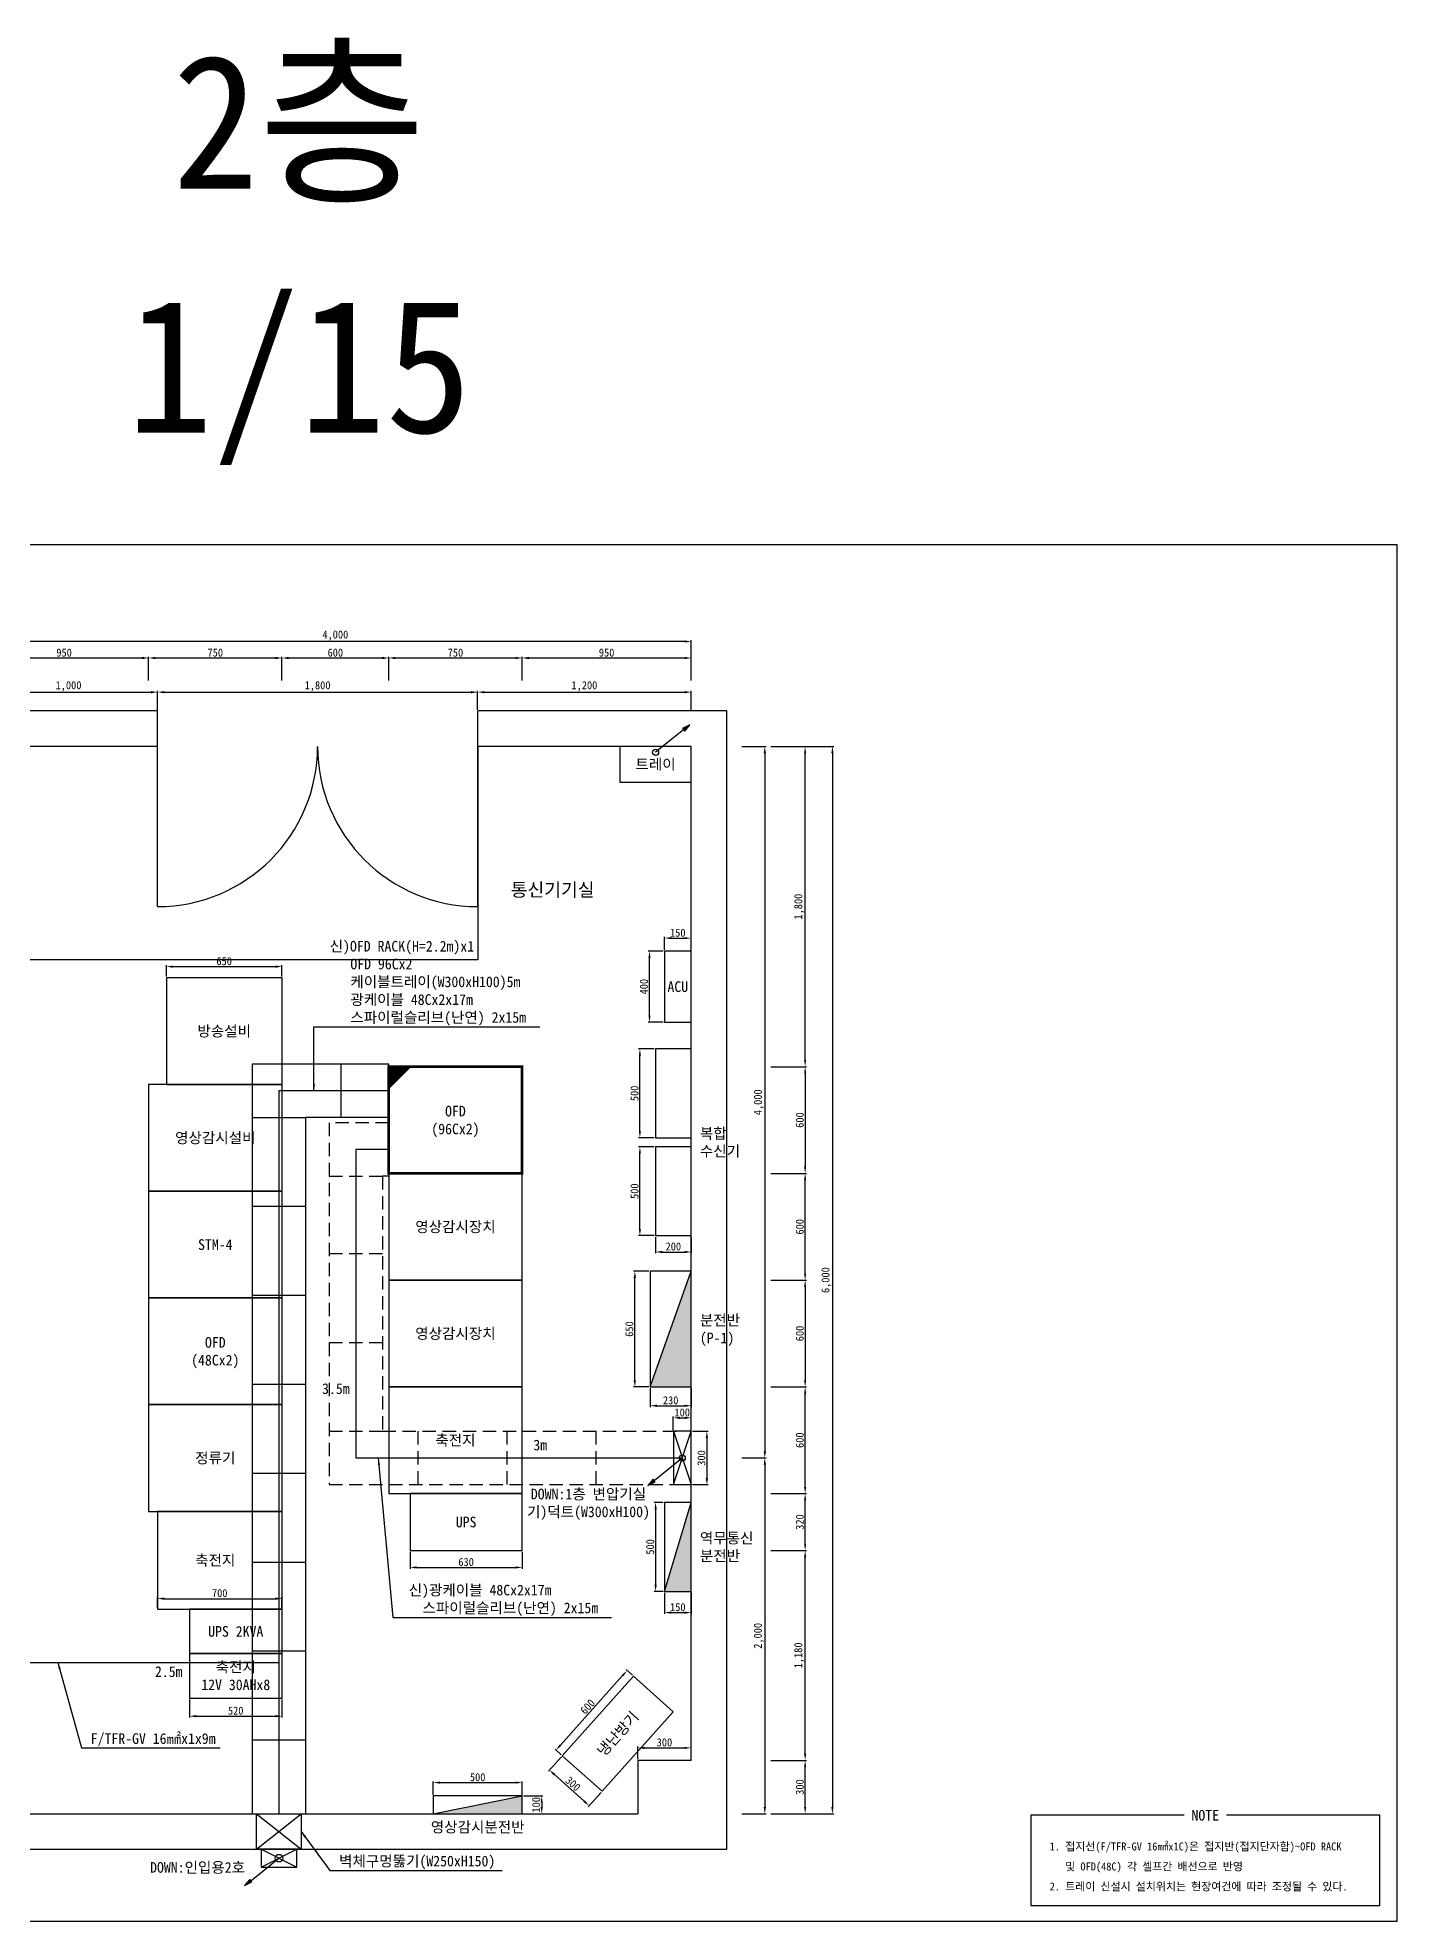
# Model space of a CAD drawing. Header units: millimetres. Extents: x 340165 to 352105, y -160601 to -150010.
# Drawn here: x 344462 to 352105, y -160601 to -150010 of the extents above; entities that cross this region are included whole.
import ezdxf
from ezdxf.enums import TextEntityAlignment as Align

# ---------------------------------------------------------------- set-up
doc = ezdxf.new("R2010")
doc.units = ezdxf.units.MM
doc.linetypes.add('HIDDEN2', pattern=[0.1875, 0.125, -0.0625])
for name, color, linetype in [('TT-BASE', 253, 'Continuous'), ('TT-CABL', 4, 'Continuous'), ('TT-CTRL-JUNT', 4, 'Continuous'), ('TT-TRAY', 4, 'Continuous'), ('TZ-BASE', 253, 'Continuous'), ('TZ-DIMS', 1, 'Continuous'), ('TZ-LEAL', 1, 'Continuous'), ('TZ-LEAT', 3, 'Continuous'), ('TZ-LINE', 4, 'Continuous'), ('TZ-SYMB', 2, 'Continuous'), ('TZ-TEX2', 3, 'Continuous'), ('TZ-TEXT', 3, 'Continuous')]:
    doc.layers.add(name, color=color, linetype=linetype)
doc.layers.add('TX-PAPR', color=2, linetype='Continuous', plot=False)
doc.styles.get("Standard").update_dxf_attribs({"font": 'GulimChe.ttf'})
doc.dimstyles.new('D15', dxfattribs={"dimscale": 15, "dimtxt": 3, "dimasz": 2.5, "dimexe": 0.5, "dimexo": 0.5, "dimgap": 0.5, "dimtad": 1, "dimdec": 0, "dimzin": 1, "dimdsep": 46, "dimlunit": 6, "dimtxsty": 'Standard', "dimcen": 1, "dimclrd": 1, "dimclre": 1, "dimclrt": 3, "dimadec": 0, "dimazin": 0, "dimtfac": 1, "dimtdec": 0, "dimtix": 1, "dimtmove": 2, "dimatfit": 3, "dimfxl": 0, "dimtvp": 2, "dimlwd": -1, "dimlwe": -1, "dimarcsym": 0})

# ---------------------------------------------------------------- blocks, each defined once
blk = doc.blocks.new('*D3')
at = {"layer": 'DEFPOINTS', "color": 0}
for p in [(345085, -153498), (344135, -153631), (345085, -153631)]:
    blk.add_point(p, dxfattribs=at)
at = {"layer": 'TZ-DIMS', "color": 1}
for p, q in [((344135, -153624), (344135, -153491)), ((344173, -153498), (345048, -153498)), ((345085, -153624), (345085, -153491))]:
    blk.add_line(p, q, dxfattribs=at)
for points in [[(344173, -153492), (344173, -153505), (344135, -153498)], [(345048, -153492), (345048, -153505), (345085, -153498)]]:
    blk.add_solid(points, dxfattribs=at)
at = {"layer": 'TZ-DIMS', "color": 3, "insert": (344610, -153468), "char_height": 45, "attachment_point": 5}
blk.add_mtext('950', dxfattribs=at)
blk = doc.blocks.new('*D4')
at = {"layer": 'DEFPOINTS', "color": 0}
for p in [(345835, -153498), (345085, -153631), (345835, -153631)]:
    blk.add_point(p, dxfattribs=at)
at = {"layer": 'TZ-DIMS', "color": 1}
for p, q in [((345085, -153624), (345085, -153491)), ((345123, -153498), (345798, -153498)), ((345835, -153624), (345835, -153491))]:
    blk.add_line(p, q, dxfattribs=at)
for points in [[(345123, -153492), (345123, -153505), (345085, -153498)], [(345798, -153492), (345798, -153505), (345835, -153498)]]:
    blk.add_solid(points, dxfattribs=at)
at = {"layer": 'TZ-DIMS', "color": 3, "insert": (345460, -153468), "char_height": 45, "attachment_point": 5}
blk.add_mtext('750', dxfattribs=at)
blk = doc.blocks.new('*D5')
at = {"layer": 'DEFPOINTS', "color": 0}
for p in [(346435, -153498), (345835, -153631), (346435, -153631)]:
    blk.add_point(p, dxfattribs=at)
at = {"layer": 'TZ-DIMS', "color": 1}
for p, q in [((345835, -153624), (345835, -153491)), ((345873, -153498), (346398, -153498)), ((346435, -153624), (346435, -153491))]:
    blk.add_line(p, q, dxfattribs=at)
for points in [[(345873, -153492), (345873, -153505), (345835, -153498)], [(346398, -153492), (346398, -153505), (346435, -153498)]]:
    blk.add_solid(points, dxfattribs=at)
at = {"layer": 'TZ-DIMS', "color": 3, "insert": (346135, -153468), "char_height": 45, "attachment_point": 5}
blk.add_mtext('600', dxfattribs=at)
blk = doc.blocks.new('*D6')
at = {"layer": 'DEFPOINTS', "color": 0}
for p in [(347185, -153498), (346435, -153631), (347185, -153631)]:
    blk.add_point(p, dxfattribs=at)
at = {"layer": 'TZ-DIMS', "color": 1}
for p, q in [((346435, -153624), (346435, -153491)), ((346473, -153498), (347148, -153498)), ((347185, -153624), (347185, -153491))]:
    blk.add_line(p, q, dxfattribs=at)
for points in [[(346473, -153492), (346473, -153505), (346435, -153498)], [(347148, -153492), (347148, -153505), (347185, -153498)]]:
    blk.add_solid(points, dxfattribs=at)
at = {"layer": 'TZ-DIMS', "color": 3, "insert": (346810, -153468), "char_height": 45, "attachment_point": 5}
blk.add_mtext('750', dxfattribs=at)
blk = doc.blocks.new('*D7')
at = {"layer": 'DEFPOINTS', "color": 0}
for p in [(348135, -153498), (347185, -153631), (348135, -153631)]:
    blk.add_point(p, dxfattribs=at)
at = {"layer": 'TZ-DIMS', "color": 1}
for p, q in [((347185, -153624), (347185, -153491)), ((347223, -153498), (348098, -153498)), ((348135, -153624), (348135, -153491))]:
    blk.add_line(p, q, dxfattribs=at)
for points in [[(347223, -153492), (347223, -153505), (347185, -153498)], [(348098, -153492), (348098, -153505), (348135, -153498)]]:
    blk.add_solid(points, dxfattribs=at)
at = {"layer": 'TZ-DIMS', "color": 3, "insert": (347660, -153468), "char_height": 45, "attachment_point": 5}
blk.add_mtext('950', dxfattribs=at)
blk = doc.blocks.new('*D8')
at = {"layer": 'DEFPOINTS', "color": 0}
for p in [(344135, -153405), (344135, -153631), (348135, -153631)]:
    blk.add_point(p, dxfattribs=at)
at = {"layer": 'TZ-DIMS', "color": 1}
for p, q in [((344135, -153624), (344135, -153398)), ((348098, -153405), (344173, -153405)), ((348135, -153624), (348135, -153398))]:
    blk.add_line(p, q, dxfattribs=at)
for points in [[(344173, -153399), (344173, -153412), (344135, -153405)], [(348098, -153399), (348098, -153412), (348135, -153405)]]:
    blk.add_solid(points, dxfattribs=at)
at = {"layer": 'TZ-DIMS', "color": 3, "insert": (346135, -153372), "char_height": 45, "attachment_point": 5}
blk.add_mtext('4,000', dxfattribs=at)
blk = doc.blocks.new('*D9')
at = {"layer": 'DEFPOINTS', "color": 0}
for p in [(345135, -153690), (344135, -153796), (345135, -153796)]:
    blk.add_point(p, dxfattribs=at)
at = {"layer": 'TZ-DIMS', "color": 1}
for p, q in [((344135, -153789), (344135, -153683)), ((344173, -153690), (345098, -153690)), ((345135, -153789), (345135, -153683))]:
    blk.add_line(p, q, dxfattribs=at)
for points in [[(344173, -153684), (344173, -153697), (344135, -153690)], [(345098, -153684), (345098, -153697), (345135, -153690)]]:
    blk.add_solid(points, dxfattribs=at)
at = {"layer": 'TZ-DIMS', "color": 3, "insert": (344635, -153657), "char_height": 45, "attachment_point": 5}
blk.add_mtext('1,000', dxfattribs=at)
blk = doc.blocks.new('*D10')
at = {"layer": 'DEFPOINTS', "color": 0}
for p in [(346935, -153690), (345135, -153796), (346935, -153796)]:
    blk.add_point(p, dxfattribs=at)
at = {"layer": 'TZ-DIMS', "color": 1}
for p, q in [((345135, -153789), (345135, -153683)), ((345173, -153690), (346898, -153690)), ((346935, -153789), (346935, -153683))]:
    blk.add_line(p, q, dxfattribs=at)
for points in [[(345173, -153684), (345173, -153697), (345135, -153690)], [(346898, -153684), (346898, -153697), (346935, -153690)]]:
    blk.add_solid(points, dxfattribs=at)
at = {"layer": 'TZ-DIMS', "color": 3, "insert": (346035, -153657), "char_height": 45, "attachment_point": 5}
blk.add_mtext('1,800', dxfattribs=at)
blk = doc.blocks.new('*D11')
at = {"layer": 'DEFPOINTS', "color": 0}
for p in [(348135, -153690), (346935, -153796), (348135, -153796)]:
    blk.add_point(p, dxfattribs=at)
at = {"layer": 'TZ-DIMS', "color": 1}
for p, q in [((346935, -153789), (346935, -153683)), ((346973, -153690), (348098, -153690)), ((348135, -153789), (348135, -153683))]:
    blk.add_line(p, q, dxfattribs=at)
for points in [[(346973, -153684), (346973, -153697), (346935, -153690)], [(348098, -153684), (348098, -153697), (348135, -153690)]]:
    blk.add_solid(points, dxfattribs=at)
at = {"layer": 'TZ-DIMS', "color": 3, "insert": (347535, -153657), "char_height": 45, "attachment_point": 5}
blk.add_mtext('1,200', dxfattribs=at)
blk = doc.blocks.new('*D25')
at = {"layer": 'DEFPOINTS', "color": 0}
for p in [(348576, -159696), (348776, -159696), (348576, -159996)]:
    blk.add_point(p, dxfattribs=at)
at = {"layer": 'TZ-DIMS', "color": 1}
for p, q in [((348584, -159696), (348784, -159696)), ((348776, -159959), (348776, -159734)), ((348584, -159996), (348784, -159996))]:
    blk.add_line(p, q, dxfattribs=at)
for points in [[(348770, -159734), (348782, -159734), (348776, -159696)], [(348770, -159959), (348782, -159959), (348776, -159996)]]:
    blk.add_solid(points, dxfattribs=at)
at = {"layer": 'TZ-DIMS', "color": 3, "insert": (348746, -159846), "char_height": 45, "attachment_point": 5, "rotation": 90}
blk.add_mtext('300', dxfattribs=at)
blk = doc.blocks.new('*D26')
at = {"layer": 'DEFPOINTS', "color": 0}
for p in [(348576, -158516), (348776, -158516), (348576, -159696)]:
    blk.add_point(p, dxfattribs=at)
at = {"layer": 'TZ-DIMS', "color": 1}
for p, q in [((348584, -158516), (348784, -158516)), ((348776, -159659), (348776, -158554)), ((348584, -159696), (348784, -159696))]:
    blk.add_line(p, q, dxfattribs=at)
for points in [[(348770, -158554), (348782, -158554), (348776, -158516)], [(348770, -159659), (348782, -159659), (348776, -159696)]]:
    blk.add_solid(points, dxfattribs=at)
at = {"layer": 'TZ-DIMS', "color": 3, "insert": (348743, -159106), "char_height": 45, "attachment_point": 5, "rotation": 90}
blk.add_mtext('1,180', dxfattribs=at)
blk = doc.blocks.new('*D27')
at = {"layer": 'DEFPOINTS', "color": 0}
for p in [(348576, -158196), (348776, -158196), (348576, -158516)]:
    blk.add_point(p, dxfattribs=at)
at = {"layer": 'TZ-DIMS', "color": 1}
for p, q in [((348584, -158196), (348784, -158196)), ((348776, -158479), (348776, -158234)), ((348584, -158516), (348784, -158516))]:
    blk.add_line(p, q, dxfattribs=at)
for points in [[(348770, -158234), (348782, -158234), (348776, -158196)], [(348770, -158479), (348782, -158479), (348776, -158516)]]:
    blk.add_solid(points, dxfattribs=at)
at = {"layer": 'TZ-DIMS', "color": 3, "insert": (348746, -158356), "char_height": 45, "attachment_point": 5, "rotation": 90}
blk.add_mtext('320', dxfattribs=at)
blk = doc.blocks.new('*D28')
at = {"layer": 'DEFPOINTS', "color": 0}
for p in [(348576, -157596), (348776, -157596), (348576, -158196)]:
    blk.add_point(p, dxfattribs=at)
at = {"layer": 'TZ-DIMS', "color": 1}
for p, q in [((348584, -157596), (348784, -157596)), ((348776, -158159), (348776, -157634)), ((348584, -158196), (348784, -158196))]:
    blk.add_line(p, q, dxfattribs=at)
for points in [[(348770, -157634), (348782, -157634), (348776, -157596)], [(348770, -158159), (348782, -158159), (348776, -158196)]]:
    blk.add_solid(points, dxfattribs=at)
at = {"layer": 'TZ-DIMS', "color": 3, "insert": (348746, -157896), "char_height": 45, "attachment_point": 5, "rotation": 90}
blk.add_mtext('600', dxfattribs=at)
blk = doc.blocks.new('*D29')
at = {"layer": 'DEFPOINTS', "color": 0}
for p in [(348576, -156996), (348576, -157596), (348776, -157596)]:
    blk.add_point(p, dxfattribs=at)
at = {"layer": 'TZ-DIMS', "color": 1}
for p, q in [((348584, -156996), (348784, -156996)), ((348776, -157034), (348776, -157559)), ((348584, -157596), (348784, -157596))]:
    blk.add_line(p, q, dxfattribs=at)
for points in [[(348770, -157034), (348782, -157034), (348776, -156996)], [(348770, -157559), (348782, -157559), (348776, -157596)]]:
    blk.add_solid(points, dxfattribs=at)
at = {"layer": 'TZ-DIMS', "color": 3, "insert": (348746, -157296), "char_height": 45, "attachment_point": 5, "rotation": 90}
blk.add_mtext('600', dxfattribs=at)
blk = doc.blocks.new('*D30')
at = {"layer": 'DEFPOINTS', "color": 0}
for p in [(348576, -155796), (348576, -156396), (348776, -156396)]:
    blk.add_point(p, dxfattribs=at)
at = {"layer": 'TZ-DIMS', "color": 1}
for p, q in [((348584, -155796), (348784, -155796)), ((348776, -155834), (348776, -156359)), ((348584, -156396), (348784, -156396))]:
    blk.add_line(p, q, dxfattribs=at)
for points in [[(348770, -155834), (348782, -155834), (348776, -155796)], [(348770, -156359), (348782, -156359), (348776, -156396)]]:
    blk.add_solid(points, dxfattribs=at)
at = {"layer": 'TZ-DIMS', "color": 3, "insert": (348746, -156096), "char_height": 45, "attachment_point": 5, "rotation": 90}
blk.add_mtext('600', dxfattribs=at)
blk = doc.blocks.new('*D31')
at = {"layer": 'DEFPOINTS', "color": 0}
for p in [(348576, -156396), (348776, -156396), (348576, -156996)]:
    blk.add_point(p, dxfattribs=at)
at = {"layer": 'TZ-DIMS', "color": 1}
for p, q in [((348584, -156396), (348784, -156396)), ((348776, -156959), (348776, -156434)), ((348584, -156996), (348784, -156996))]:
    blk.add_line(p, q, dxfattribs=at)
for points in [[(348770, -156434), (348782, -156434), (348776, -156396)], [(348770, -156959), (348782, -156959), (348776, -156996)]]:
    blk.add_solid(points, dxfattribs=at)
at = {"layer": 'TZ-DIMS', "color": 3, "insert": (348746, -156696), "char_height": 45, "attachment_point": 5, "rotation": 90}
blk.add_mtext('600', dxfattribs=at)
blk = doc.blocks.new('*D32')
at = {"layer": 'DEFPOINTS', "color": 0}
for p in [(348576, -153996), (348776, -153996), (348576, -155796)]:
    blk.add_point(p, dxfattribs=at)
at = {"layer": 'TZ-DIMS', "color": 1}
for p, q in [((348584, -153996), (348784, -153996)), ((348776, -155759), (348776, -154034)), ((348584, -155796), (348784, -155796))]:
    blk.add_line(p, q, dxfattribs=at)
for points in [[(348770, -154034), (348782, -154034), (348776, -153996)], [(348770, -155759), (348782, -155759), (348776, -155796)]]:
    blk.add_solid(points, dxfattribs=at)
at = {"layer": 'TZ-DIMS', "color": 3, "insert": (348743, -154896), "char_height": 45, "attachment_point": 5, "rotation": 90}
blk.add_mtext('1,800', dxfattribs=at)
blk = doc.blocks.new('*D33')
at = {"layer": 'DEFPOINTS', "color": 0}
for p in [(348576, -153996), (348576, -159996), (348929, -159996)]:
    blk.add_point(p, dxfattribs=at)
at = {"layer": 'TZ-DIMS', "color": 1}
for p, q in [((348584, -153996), (348937, -153996)), ((348929, -154034), (348929, -159959)), ((348584, -159996), (348937, -159996))]:
    blk.add_line(p, q, dxfattribs=at)
for points in [[(348923, -154034), (348936, -154034), (348929, -153996)], [(348923, -159959), (348936, -159959), (348929, -159996)]]:
    blk.add_solid(points, dxfattribs=at)
at = {"layer": 'TZ-DIMS', "color": 3, "insert": (348896, -156996), "char_height": 45, "attachment_point": 5, "rotation": 90}
blk.add_mtext('6,000', dxfattribs=at)
blk = doc.blocks.new('*D35')
at = {"layer": 'DEFPOINTS', "color": 0}
for p in [(347835, -159696), (348135, -159626), (348135, -159696)]:
    blk.add_point(p, dxfattribs=at)
at = {"layer": 'TZ-DIMS', "color": 1}
for p, q in [((347835, -159689), (347835, -159618)), ((347873, -159626), (348098, -159626)), ((348135, -159689), (348135, -159618))]:
    blk.add_line(p, q, dxfattribs=at)
for points in [[(347873, -159620), (347873, -159632), (347835, -159626)], [(348098, -159620), (348098, -159632), (348135, -159626)]]:
    blk.add_solid(points, dxfattribs=at)
at = {"layer": 'TZ-DIMS', "color": 3, "insert": (347985, -159595), "char_height": 45, "attachment_point": 5}
blk.add_mtext('300', dxfattribs=at)
blk = doc.blocks.new('*D40')
at = {"layer": 'DEFPOINTS', "color": 0}
for p in [(347985, -158246), (347935, -158746), (347985, -158746)]:
    blk.add_point(p, dxfattribs=at)
at = {"layer": 'TZ-DIMS', "color": 1}
for p, q in [((347978, -158246), (347928, -158246)), ((347935, -158284), (347935, -158709)), ((347978, -158746), (347928, -158746))]:
    blk.add_line(p, q, dxfattribs=at)
for points in [[(347929, -158284), (347942, -158284), (347935, -158246)], [(347929, -158709), (347942, -158709), (347935, -158746)]]:
    blk.add_solid(points, dxfattribs=at)
at = {"layer": 'TZ-DIMS', "color": 3, "insert": (347905, -158496), "char_height": 45, "attachment_point": 5, "rotation": 90}
blk.add_mtext('500', dxfattribs=at)
blk = doc.blocks.new('*D41')
at = {"layer": 'DEFPOINTS', "color": 0}
for p in [(347985, -158746), (348135, -158746), (348135, -158865)]:
    blk.add_point(p, dxfattribs=at)
at = {"layer": 'TZ-DIMS', "color": 1}
for p, q in [((347985, -158754), (347985, -158873)), ((348135, -158754), (348135, -158873)), ((348023, -158865), (348098, -158865))]:
    blk.add_line(p, q, dxfattribs=at)
for points in [[(348023, -158859), (348023, -158872), (347985, -158865)], [(348098, -158859), (348098, -158872), (348135, -158865)]]:
    blk.add_solid(points, dxfattribs=at)
at = {"layer": 'TZ-DIMS', "color": 3, "insert": (348060, -158835), "char_height": 45, "attachment_point": 5}
blk.add_mtext('150', dxfattribs=at)
blk = doc.blocks.new('*D42')
at = {"layer": 'DEFPOINTS', "color": 0}
for p in [(348414, -153996), (348414, -157996), (348549, -157996)]:
    blk.add_point(p, dxfattribs=at)
at = {"layer": 'TZ-DIMS', "color": 1}
for p, q in [((348421, -153996), (348557, -153996)), ((348549, -154034), (348549, -157959)), ((348421, -157996), (348557, -157996))]:
    blk.add_line(p, q, dxfattribs=at)
for points in [[(348543, -154034), (348556, -154034), (348549, -153996)], [(348543, -157959), (348556, -157959), (348549, -157996)]]:
    blk.add_solid(points, dxfattribs=at)
at = {"layer": 'TZ-DIMS', "color": 3, "insert": (348516, -155996), "char_height": 45, "attachment_point": 5, "rotation": 90}
blk.add_mtext('4,000', dxfattribs=at)
blk = doc.blocks.new('*D43')
at = {"layer": 'DEFPOINTS', "color": 0}
for p in [(348414, -157996), (348414, -159996), (348549, -159996)]:
    blk.add_point(p, dxfattribs=at)
at = {"layer": 'TZ-DIMS', "color": 1}
for p, q in [((348421, -157996), (348557, -157996)), ((348549, -158034), (348549, -159959)), ((348421, -159996), (348557, -159996))]:
    blk.add_line(p, q, dxfattribs=at)
for points in [[(348543, -158034), (348556, -158034), (348549, -157996)], [(348543, -159959), (348556, -159959), (348549, -159996)]]:
    blk.add_solid(points, dxfattribs=at)
at = {"layer": 'TZ-DIMS', "color": 3, "insert": (348516, -158996), "char_height": 45, "attachment_point": 5, "rotation": 90}
blk.add_mtext('2,000', dxfattribs=at)
blk = doc.blocks.new('*D44')
at = {"layer": 'DEFPOINTS', "color": 0}
for p in [(347905, -157596), (348135, -157596), (348135, -157702)]:
    blk.add_point(p, dxfattribs=at)
at = {"layer": 'TZ-DIMS', "color": 1}
for p, q in [((347905, -157604), (347905, -157710)), ((348135, -157604), (348135, -157710)), ((347943, -157702), (348098, -157702))]:
    blk.add_line(p, q, dxfattribs=at)
for points in [[(347943, -157696), (347943, -157709), (347905, -157702)], [(348098, -157696), (348098, -157709), (348135, -157702)]]:
    blk.add_solid(points, dxfattribs=at)
at = {"layer": 'TZ-DIMS', "color": 3, "insert": (348020, -157672), "char_height": 45, "attachment_point": 5}
blk.add_mtext('230', dxfattribs=at)
blk = doc.blocks.new('*D45')
at = {"layer": 'DEFPOINTS', "color": 0}
for p in [(347819, -156946), (347905, -156946), (347905, -157596)]:
    blk.add_point(p, dxfattribs=at)
at = {"layer": 'TZ-DIMS', "color": 1}
for p, q in [((347898, -156946), (347811, -156946)), ((347819, -157559), (347819, -156984)), ((347898, -157596), (347811, -157596))]:
    blk.add_line(p, q, dxfattribs=at)
for points in [[(347812, -156984), (347825, -156984), (347819, -156946)], [(347812, -157559), (347825, -157559), (347819, -157596)]]:
    blk.add_solid(points, dxfattribs=at)
at = {"layer": 'TZ-DIMS', "color": 3, "insert": (347788, -157271), "char_height": 45, "attachment_point": 5, "rotation": 90}
blk.add_mtext('650', dxfattribs=at)
blk = doc.blocks.new('*D46')
at = {"layer": 'DEFPOINTS', "color": 0}
for p in [(347935, -156746), (348135, -156746), (348135, -156838)]:
    blk.add_point(p, dxfattribs=at)
at = {"layer": 'TZ-DIMS', "color": 1}
for p, q in [((347935, -156754), (347935, -156845)), ((347973, -156838), (348098, -156838)), ((348135, -156754), (348135, -156845))]:
    blk.add_line(p, q, dxfattribs=at)
for points in [[(347973, -156831), (347973, -156844), (347935, -156838)], [(348098, -156831), (348098, -156844), (348135, -156838)]]:
    blk.add_solid(points, dxfattribs=at)
at = {"layer": 'TZ-DIMS', "color": 3, "insert": (348035, -156807), "char_height": 45, "attachment_point": 5}
blk.add_mtext('200', dxfattribs=at)
blk = doc.blocks.new('*D47')
at = {"layer": 'DEFPOINTS', "color": 0}
for p in [(347847, -156246), (347935, -156246), (347935, -156746)]:
    blk.add_point(p, dxfattribs=at)
at = {"layer": 'TZ-DIMS', "color": 1}
for p, q in [((347928, -156246), (347840, -156246)), ((347847, -156709), (347847, -156284)), ((347928, -156746), (347840, -156746))]:
    blk.add_line(p, q, dxfattribs=at)
for points in [[(347841, -156284), (347853, -156284), (347847, -156246)], [(347841, -156709), (347853, -156709), (347847, -156746)]]:
    blk.add_solid(points, dxfattribs=at)
at = {"layer": 'TZ-DIMS', "color": 3, "insert": (347817, -156496), "char_height": 45, "attachment_point": 5, "rotation": 90}
blk.add_mtext('500', dxfattribs=at)
blk = doc.blocks.new('*D48')
at = {"layer": 'DEFPOINTS', "color": 0}
for p in [(347847, -155696), (347935, -155696), (347935, -156196)]:
    blk.add_point(p, dxfattribs=at)
at = {"layer": 'TZ-DIMS', "color": 1}
for p, q in [((347928, -155696), (347840, -155696)), ((347847, -156159), (347847, -155734)), ((347928, -156196), (347840, -156196))]:
    blk.add_line(p, q, dxfattribs=at)
for points in [[(347841, -155734), (347853, -155734), (347847, -155696)], [(347841, -156159), (347853, -156159), (347847, -156196)]]:
    blk.add_solid(points, dxfattribs=at)
at = {"layer": 'TZ-DIMS', "color": 3, "insert": (347817, -155946), "char_height": 45, "attachment_point": 5, "rotation": 90}
blk.add_mtext('500', dxfattribs=at)
blk = doc.blocks.new('*D49')
at = {"layer": 'DEFPOINTS', "color": 0}
for p in [(347901, -155146), (347985, -155146), (347985, -155546)]:
    blk.add_point(p, dxfattribs=at)
at = {"layer": 'TZ-DIMS', "color": 1}
for p, q in [((347978, -155146), (347893, -155146)), ((347901, -155509), (347901, -155184)), ((347978, -155546), (347893, -155546))]:
    blk.add_line(p, q, dxfattribs=at)
for points in [[(347895, -155184), (347907, -155184), (347901, -155146)], [(347895, -155509), (347907, -155509), (347901, -155546)]]:
    blk.add_solid(points, dxfattribs=at)
at = {"layer": 'TZ-DIMS', "color": 3, "insert": (347870, -155346), "char_height": 45, "attachment_point": 5, "rotation": 90}
blk.add_mtext('400', dxfattribs=at)
blk = doc.blocks.new('*D50')
at = {"layer": 'DEFPOINTS', "color": 0}
for p in [(347985, -155146), (348135, -155073), (348135, -155146)]:
    blk.add_point(p, dxfattribs=at)
at = {"layer": 'TZ-DIMS', "color": 1}
for p, q in [((347985, -155139), (347985, -155066)), ((348023, -155073), (348098, -155073)), ((348135, -155139), (348135, -155066))]:
    blk.add_line(p, q, dxfattribs=at)
for points in [[(348023, -155067), (348023, -155079), (347985, -155073)], [(348098, -155067), (348098, -155079), (348135, -155073)]]:
    blk.add_solid(points, dxfattribs=at)
at = {"layer": 'TZ-DIMS', "color": 3, "insert": (348060, -155043), "char_height": 45, "attachment_point": 5}
blk.add_mtext('150', dxfattribs=at)
blk = doc.blocks.new('*D51')
at = {"layer": 'DEFPOINTS', "color": 0}
for p in [(348135, -157846), (348135, -158146), (348224, -158146)]:
    blk.add_point(p, dxfattribs=at)
at = {"layer": 'TZ-DIMS', "color": 1}
for p, q in [((348143, -157846), (348231, -157846)), ((348224, -157884), (348224, -158109)), ((348143, -158146), (348231, -158146))]:
    blk.add_line(p, q, dxfattribs=at)
for points in [[(348217, -157884), (348230, -157884), (348224, -157846)], [(348217, -158109), (348230, -158109), (348224, -158146)]]:
    blk.add_solid(points, dxfattribs=at)
at = {"layer": 'TZ-DIMS', "color": 3, "insert": (348193, -157996), "char_height": 45, "attachment_point": 5, "rotation": 90}
blk.add_mtext('300', dxfattribs=at)
blk = doc.blocks.new('*D52')
at = {"layer": 'DEFPOINTS', "color": 0}
for p in [(348135, -157770), (348035, -157846), (348135, -157846)]:
    blk.add_point(p, dxfattribs=at)
at = {"layer": 'TZ-DIMS', "color": 1}
for p, q in [((348035, -157839), (348035, -157763)), ((348073, -157770), (348098, -157770)), ((348135, -157839), (348135, -157763))]:
    blk.add_line(p, q, dxfattribs=at)
for points in [[(348073, -157764), (348073, -157777), (348035, -157770)], [(348098, -157764), (348098, -157777), (348135, -157770)]]:
    blk.add_solid(points, dxfattribs=at)
at = {"layer": 'TZ-DIMS', "color": 3, "insert": (348085, -157740), "char_height": 45, "attachment_point": 5}
blk.add_mtext('100', dxfattribs=at)
blk = doc.blocks.new('*D53')
at = {"layer": 'DEFPOINTS', "color": 0}
for p in [(346685, -159896), (347185, -159821), (347185, -159896)]:
    blk.add_point(p, dxfattribs=at)
at = {"layer": 'TZ-DIMS', "color": 1}
for p, q in [((346685, -159889), (346685, -159814)), ((346723, -159821), (347148, -159821)), ((347185, -159889), (347185, -159814))]:
    blk.add_line(p, q, dxfattribs=at)
for points in [[(346723, -159815), (346723, -159827), (346685, -159821)], [(347148, -159815), (347148, -159827), (347185, -159821)]]:
    blk.add_solid(points, dxfattribs=at)
at = {"layer": 'TZ-DIMS', "color": 3, "insert": (346935, -159791), "char_height": 45, "attachment_point": 5}
blk.add_mtext('500', dxfattribs=at)
blk = doc.blocks.new('*D54')
at = {"layer": 'DEFPOINTS', "color": 0}
for p in [(347185, -159896), (347185, -159996), (347295, -159996)]:
    blk.add_point(p, dxfattribs=at)
at = {"layer": 'TZ-DIMS', "color": 1}
for p, q in [((347193, -159896), (347302, -159896)), ((347193, -159996), (347302, -159996)), ((347295, -159934), (347295, -159959))]:
    blk.add_line(p, q, dxfattribs=at)
for points in [[(347289, -159934), (347301, -159934), (347295, -159896)], [(347289, -159959), (347301, -159959), (347295, -159996)]]:
    blk.add_solid(points, dxfattribs=at)
at = {"layer": 'TZ-DIMS', "color": 3, "insert": (347264, -159946), "char_height": 45, "attachment_point": 5, "rotation": 90}
blk.add_mtext('100', dxfattribs=at)
blk = doc.blocks.new('*D55')
at = {"layer": 'DEFPOINTS', "color": 0}
for p in [(345315, -159346), (345835, -159346), (345835, -159448)]:
    blk.add_point(p, dxfattribs=at)
at = {"layer": 'TZ-DIMS', "color": 1}
for p, q in [((345315, -159354), (345315, -159455)), ((345835, -159354), (345835, -159455)), ((345353, -159448), (345798, -159448))]:
    blk.add_line(p, q, dxfattribs=at)
for points in [[(345353, -159441), (345353, -159454), (345315, -159448)], [(345798, -159441), (345798, -159454), (345835, -159448)]]:
    blk.add_solid(points, dxfattribs=at)
at = {"layer": 'TZ-DIMS', "color": 3, "insert": (345575, -159417), "char_height": 45, "attachment_point": 5}
blk.add_mtext('520', dxfattribs=at)
blk = doc.blocks.new('*D56')
at = {"layer": 'DEFPOINTS', "color": 0}
for p in [(346555, -158516), (347185, -158516), (347185, -158611)]:
    blk.add_point(p, dxfattribs=at)
at = {"layer": 'TZ-DIMS', "color": 1}
for p, q in [((346555, -158524), (346555, -158619)), ((347185, -158524), (347185, -158619)), ((346593, -158611), (347148, -158611))]:
    blk.add_line(p, q, dxfattribs=at)
for points in [[(346593, -158605), (346593, -158618), (346555, -158611)], [(347148, -158605), (347148, -158618), (347185, -158611)]]:
    blk.add_solid(points, dxfattribs=at)
at = {"layer": 'TZ-DIMS', "color": 3, "insert": (346870, -158581), "char_height": 45, "attachment_point": 5}
blk.add_mtext('630', dxfattribs=at)
blk = doc.blocks.new('*D57')
at = {"layer": 'DEFPOINTS', "color": 0}
for p in [(345135, -158846), (345835, -158787), (345835, -158846)]:
    blk.add_point(p, dxfattribs=at)
at = {"layer": 'TZ-DIMS', "color": 1}
for p, q in [((345135, -158839), (345135, -158779)), ((345173, -158787), (345798, -158787)), ((345835, -158839), (345835, -158779))]:
    blk.add_line(p, q, dxfattribs=at)
for points in [[(345173, -158780), (345173, -158793), (345135, -158787)], [(345798, -158780), (345798, -158793), (345835, -158787)]]:
    blk.add_solid(points, dxfattribs=at)
at = {"layer": 'TZ-DIMS', "color": 3, "insert": (345485, -158756), "char_height": 45, "attachment_point": 5}
blk.add_mtext('700', dxfattribs=at)
blk = doc.blocks.new('*D58')
at = {"layer": 'DEFPOINTS', "color": 0}
for p in [(345835, -155233), (345185, -155296), (345835, -155296)]:
    blk.add_point(p, dxfattribs=at)
at = {"layer": 'TZ-DIMS', "color": 1}
for p, q in [((345185, -155289), (345185, -155226)), ((345223, -155233), (345798, -155233)), ((345835, -155289), (345835, -155226))]:
    blk.add_line(p, q, dxfattribs=at)
for points in [[(345223, -155227), (345223, -155240), (345185, -155233)], [(345798, -155227), (345798, -155240), (345835, -155233)]]:
    blk.add_solid(points, dxfattribs=at)
at = {"layer": 'TZ-DIMS', "color": 3, "insert": (345510, -155203), "char_height": 45, "attachment_point": 5}
blk.add_mtext('650', dxfattribs=at)
blk = doc.blocks.new('*D60')
at = {"layer": 'DEFPOINTS', "color": 0}
for p in [(347775, -159191), (347811, -159223), (347411, -159670)]:
    blk.add_point(p, dxfattribs=at)
at = {"layer": 'TZ-DIMS', "color": 1}
for p, q in [((347400, -159610), (347750, -159219)), ((347805, -159218), (347770, -159186)), ((347405, -159665), (347370, -159633))]:
    blk.add_line(p, q, dxfattribs=at)
for points in [[(347746, -159215), (347755, -159223), (347775, -159191)], [(347396, -159606), (347405, -159615), (347375, -159638)]]:
    blk.add_solid(points, dxfattribs=at)
at = {"layer": 'TZ-DIMS', "color": 3, "insert": (347553, -159394), "char_height": 45, "attachment_point": 5, "rotation": 48.1897}
blk.add_mtext('600', dxfattribs=at)
blk = doc.blocks.new('*D61')
at = {"layer": 'DEFPOINTS', "color": 0}
for p in [(347411, -159670), (347634, -159870), (347562, -159951)]:
    blk.add_point(p, dxfattribs=at)
at = {"layer": 'TZ-DIMS', "color": 1}
for p, q in [((347406, -159676), (347334, -159757)), ((347367, -159776), (347534, -159926)), ((347629, -159876), (347557, -159957))]:
    blk.add_line(p, q, dxfattribs=at)
for points in [[(347371, -159771), (347362, -159781), (347339, -159751)], [(347538, -159921), (347530, -159931), (347562, -159951)]]:
    blk.add_solid(points, dxfattribs=at)
at = {"layer": 'TZ-DIMS', "color": 3, "insert": (347471, -159828), "char_height": 45, "attachment_point": 5, "rotation": 318.1897}
blk.add_mtext('300', dxfattribs=at)

msp = doc.modelspace()

# ---------------------------------------------------------------- hatches: boundary and pattern name
at = {"layer": 'TT-BASE'}
h = msp.add_hatch(color=256, dxfattribs=at)
h.dxf.hatch_style = 1
h.paths.add_polyline_path([(348135.1, -156946), (347905.1, -157596), (348135.1, -157596)])
h = msp.add_hatch(color=256, dxfattribs=at)
h.dxf.hatch_style = 1
h.paths.add_polyline_path([(348135.1, -158246), (347985.1, -158746), (348135.1, -158746)])
h = msp.add_hatch(color=256, dxfattribs=at)
h.dxf.hatch_style = 1
h.paths.add_polyline_path([(346685.1, -159996), (347185.1, -159996), (347185.1, -159896)])
at = {"layer": 'TZ-LINE'}
h = msp.add_hatch(color=256, dxfattribs=at)
h.dxf.hatch_style = 1
h.paths.add_polyline_path([(346552.6, -155796), (346435.1, -155796), (346435.1, -155913.6)])
at = {"layer": 'TZ-SYMB'}
for points in [[(348127.7, -153873.9), (348087.3, -153894.4), (348098.9, -153909)], [(347892.4, -158150.4), (347932.9, -158129.9), (347921.2, -158115.4)], [(345624.9, -160400.4), (345665.4, -160379.9), (345653.7, -160365.4)]]:
    msp.add_hatch(color=256, dxfattribs=at).paths.add_polyline_path(points)

# ---------------------------------------------------------------- linework, layer by layer
at = {"layer": 'TT-BASE'}
for points in [[(347735.1, -154196), (348135.1, -154196), (348135.1, -153996), (347735.1, -153996)], [(347985.1, -155546), (348135.1, -155546), (348135.1, -155146), (347985.1, -155146)], [(345185.1, -155896), (345835.1, -155896), (345835.1, -155296), (345185.1, -155296)], [(347935.1, -156196), (348135.1, -156196), (348135.1, -155696), (347935.1, -155696)], [(345085.1, -156496), (345835.1, -156496), (345835.1, -155896), (345085.1, -155896)], [(347935.1, -156746), (348135.1, -156746), (348135.1, -156246), (347935.1, -156246)], [(346435.1, -156996), (347185.1, -156996), (347185.1, -156396), (346435.1, -156396)], [(345085.1, -157096), (345835.1, -157096), (345835.1, -156496), (345085.1, -156496)], [(347905.1, -157596), (348135.1, -157596), (348135.1, -156946), (347905.1, -156946)], [(346435.1, -157596), (347185.1, -157596), (347185.1, -156996), (346435.1, -156996)], [(345085.1, -157696), (345835.1, -157696), (345835.1, -157096), (345085.1, -157096)], [(346435.1, -158196), (347185.1, -158196), (347185.1, -157596), (346435.1, -157596)], [(345085.1, -158296), (345835.1, -158296), (345835.1, -157696), (345085.1, -157696)], [(346555.1, -158516), (347185.1, -158516), (347185.1, -158196), (346555.1, -158196)], [(345135.1, -158846), (345835.1, -158846), (345835.1, -158296), (345135.1, -158296)], [(347985.1, -158746), (348135.1, -158746), (348135.1, -158246), (347985.1, -158246)], [(345315.1, -159096), (345835.1, -159096), (345835.1, -158846), (345315.1, -158846)], [(345315.1, -159346), (345835.1, -159346), (345835.1, -159096), (345315.1, -159096)], [(347634.5, -159870.2), (348034.5, -159423), (347810.9, -159223), (347410.9, -159670.2)], [(346685.1, -159996), (347185.1, -159996), (347185.1, -159896), (346685.1, -159896)]]:
    msp.add_lwpolyline(points, close=True, dxfattribs=at)
for points in [[(347905.1, -157596), (348135.1, -156946)], [(347985.1, -158746), (348135.1, -158246)], [(348135.1, -159696), (347835.1, -159696), (347835.1, -159996)], [(346685.1, -159996), (347185.1, -159896)]]:
    msp.add_lwpolyline(points, dxfattribs=at)
at = {"layer": 'TT-CABL'}
for points in [[(346435.1, -155931), (345817.6, -155931), (345817.6, -159996)], [(346435.1, -156261), (346250.8, -156261), (346250.8, -157996), (348085.1, -157996)], [(344235.1, -159146), (345817.6, -159146)]]:
    msp.add_lwpolyline(points, dxfattribs=at)
at = {"layer": 'TT-CTRL-JUNT', "ltscale": 3}
for points in [[(348035.1, -158146), (348135.1, -158146), (348135.1, -157846), (348035.1, -157846)], [(345917.6, -160296), (345917.6, -160196), (345717.6, -160196), (345717.6, -160296)]]:
    msp.add_lwpolyline(points, close=True, dxfattribs=at)
for points in [[(348035.1, -158146), (348135.1, -157846)], [(348035.1, -157846), (348135.1, -158146)], [(345717.6, -160196), (345917.6, -160296)], [(345717.6, -160296), (345917.6, -160196)]]:
    msp.add_lwpolyline(points, dxfattribs=at)
at = {"layer": 'TT-TRAY'}
for points in [[(346435.1, -156081), (346435.1, -155781), (345667.6, -155781), (345667.6, -159996)], [(346167.6, -156081), (346167.6, -155781)], [(345667.6, -156081), (345967.6, -156081)], [(346435.1, -156081), (345967.6, -156081), (345967.6, -159996)], [(345667.6, -156581), (345967.6, -156581)], [(345667.6, -157081), (345967.6, -157081)], [(345667.6, -157581), (345967.6, -157581)], [(345667.6, -158081), (345967.6, -158081)], [(345667.6, -158581), (345967.6, -158581)], [(345667.6, -159081), (345967.6, -159081)], [(345667.6, -159581), (345967.6, -159581)], [(345692.6, -159996), (345942.6, -160196)], [(345692.6, -160196), (345942.6, -159996)]]:
    msp.add_lwpolyline(points, dxfattribs=at)
at = {"layer": 'TT-TRAY', "linetype": 'HIDDEN2', "ltscale": 600}
for points in [[(346435.1, -156111), (346100.8, -156111), (346100.8, -158146), (348085.1, -158146)], [(346435.1, -156111), (346435.1, -156411), (346400.8, -156411), (346400.8, -157846), (348085.1, -157846)], [(346100.8, -156411), (346400.8, -156411)], [(346100.8, -156846), (346400.8, -156846)], [(346100.8, -157346), (346400.8, -157346)], [(346100.8, -157846), (346400.8, -157846)], [(346600.8, -158146), (346600.8, -157846)], [(347100.8, -158146), (347100.8, -157846)], [(347600.8, -158146), (347600.8, -157846)]]:
    msp.add_lwpolyline(points, dxfattribs=at)
at = {"layer": 'TT-TRAY'}
msp.add_lwpolyline([(345692.6, -159996), (345942.6, -159996), (345942.6, -160196), (345692.6, -160196)], close=True, dxfattribs=at)
at = {"layer": 'TX-PAPR'}
msp.add_lwpolyline([(340165.1, -160601.1), (352105.1, -160601.1), (352105.1, -152861.1), (340165.1, -152861.1)], close=True, dxfattribs=at)
at = {"layer": 'TZ-BASE'}
for points in [[(345135.1, -153796), (343935.1, -153796), (343935.1, -160196), (348335.1, -160196), (348335.1, -153796), (346935.1, -153796)], [(345135.1, -154896), (345135.1, -153796)], [(346935.1, -154896), (346935.1, -153796)], [(345135.1, -153996), (344135.1, -153996), (344135.1, -159696)], [(346935.1, -153996), (346935.1, -155196), (344135.1, -155196)], [(348135.1, -159696), (348135.1, -153996), (346935.1, -153996)], [(344285.1, -159996), (347835.1, -159996)]]:
    msp.add_lwpolyline(points, dxfattribs=at)
for centre, start, end in [((345135.1, -153996), 270, 0), ((346935.1, -153996), 180, 270)]:
    msp.add_arc(centre, 900, start, end, dxfattribs=at)
at = {"layer": 'TZ-LINE', "const_width": 15}
msp.add_lwpolyline([(346435.1, -156396), (347185.1, -156396), (347185.1, -155796), (346435.1, -155796)], close=True, dxfattribs=at)
msp.add_lwpolyline([(346435.1, -155913.6), (346552.6, -155796)], dxfattribs=at)
at = {"layer": 'TZ-LINE', "ltscale": 2, "elevation": 23.2}
msp.add_lwpolyline([(350906.7, -160004.7), (350044.9, -160004.7), (350044.9, -160512.7), (352005.9, -160512.7), (352005.9, -160004.7), (351144.2, -160004.7)], dxfattribs=at)
at = {"layer": 'TZ-SYMB'}
for points in [[(348127.7, -153873.9), (348087.3, -153894.4), (348098.9, -153909)], [(347892.4, -158150.4), (347932.9, -158129.9), (347921.2, -158115.4)], [(345624.9, -160400.4), (345665.4, -160379.9), (345653.7, -160365.4)]]:
    msp.add_lwpolyline(points, close=True, dxfattribs=at)
for points in [[(348093.1, -153901.7), (347935.1, -154028.3)], [(347927, -158122.7), (348085.1, -157996)], [(345659.6, -160372.7), (345817.6, -160246)]]:
    msp.add_lwpolyline(points, dxfattribs=at)
for centre, radius in [((347935.1, -154028.3), 17.1), ((348085.1, -157996), 17.1), ((345817.6, -160246), 21.4)]:
    msp.add_circle(centre, radius, dxfattribs=at)

# ---------------------------------------------------------------- texts
at = {"layer": 'TZ-BASE'}
msp.add_text('통신기기실', height=75, dxfattribs=at).set_placement((347356.6, -154800.3), align=Align.MIDDLE)
at = {"layer": 'TZ-LEAT', "char_height": 60, "attachment_point": 7}
for s, insert in [('{\\C6;신)OFD RACK(H=2.2m)x1\\P\\pt120;   OFD 96Cx2\\P   케이블트레이(W300xH100)5m\\P   광케이블 48Cx2x17m\\P   스파이럴슬리브(난연) 2x15m}', (346103.1, -155564.7)), ('{\\C6;신)광케이블 48Cx2x17m\\P\\pt120;  스파이럴슬리브(난연) 2x15m}', (346547.3, -158884.7)), ('F/TFR-GV 16㎟x1x9m', (344759.5, -159618.1)), ('벽체구멍뚫기(W250xH150)', (346155.9, -160308.2))]:
    msp.add_mtext(s, dxfattribs=dict(at, insert=insert))
at = {"layer": 'TZ-TEX2'}
for s, p in [('3.5m', (346137.9, -157606.2)), ('3m', (347286.8, -157923)), ('DOWN:1층 변압기실', (347558, -158198.6)), ('기)덕트(W300xH100)', (347558, -158298.6)), ('2.5m', (345198.2, -159197.1))]:
    msp.add_text(s, height=60, dxfattribs=at).set_placement(p, align=Align.MIDDLE_CENTER)
msp.add_text('NOTE', height=60, dxfattribs=at).set_placement((351025.4, -160004.7, 23.2), align=Align.MIDDLE)
for s, height, p in [('1. 접지선(F/TFR-GV 16㎟x1C)은 접지반(접지단자함)~OFD RACK', 45, (350150.7, -160180.2, 23.2)), ('DOWN:인입용2호', 60, (345093.5, -160297.9)), ('   및 OFD(48C) 각 셀프간 배선으로 반영', 45, (350150.7, -160292.7, 23.2)), ('2. 트레이 신설시 설치위치는 현장여건에 따라 조정될 수 있다.', 45, (350150.7, -160405.2, 23.2))]:
    msp.add_text(s, height=height, dxfattribs=at).set_placement(p, align=Align.MIDDLE_LEFT)
at = {"layer": 'TZ-TEXT'}
for s, height, p in [('2층', 750, (345932.1, -150483.5)), ('1/15', 750, (345932.1, -151856.1)), ('트레이', 60, (347935.1, -154096)), ('ACU', 60, (348060.1, -155346)), ('방송설비', 60, (345510.1, -155596)), ('OFD', 60, (346810.1, -156046)), ('영상감시설비', 60, (345460.1, -156196)), ('(96Cx2)', 60, (346810.1, -156146)), ('영상감시장치', 60, (346810.1, -156696)), ('STM-4', 60, (345460.1, -156796)), ('영상감시장치', 60, (346810.1, -157296)), ('OFD', 60, (345460.1, -157346)), ('(48Cx2)', 60, (345460.1, -157446)), ('축전지', 60, (346810.1, -157896)), ('정류기', 60, (345460.1, -157996)), ('UPS', 60, (346870.1, -158356)), ('축전지', 60, (345460.1, -158571)), ('UPS 2KVA', 60, (345575.1, -158971)), ('축전지', 60, (345575.1, -159171)), ('12V 30AHx8', 60, (345575.1, -159271)), ('영상감시분전반', 60, (346935.1, -160071))]:
    msp.add_text(s, height=height, dxfattribs=at).set_placement(p, align=Align.MIDDLE_CENTER)
for s, p in [('복합', (348184.2, -156171)), ('수신기', (348184.2, -156271)), ('분전반', (348184.2, -157221)), ('(P-1)', (348184.2, -157321)), ('역무통신', (348184.2, -158446)), ('분전반', (348184.2, -158546))]:
    msp.add_text(s, height=60, dxfattribs=at).set_placement(p, align=Align.MIDDLE_LEFT)
msp.add_text('냉난방기', height=60, rotation=48.18969, dxfattribs=at).set_placement((347722.7, -159546.6), align=Align.MIDDLE_CENTER)

# ---------------------------------------------------------------- dimensions: what is measured, and where the dimension line sits
at = {"layer": 'TZ-DIMS'}
for base, p1, p2, picture, middle in [((344135.1, -153405.5), (348135.1, -153631), (344135.1, -153631), '*D8', (346135.1, -153372.1)), ((345085.1, -153498.3), (344135.1, -153631), (345085.1, -153631), '*D3', (344610.1, -153467.8)), ((345835.1, -153498.3), (345085.1, -153631), (345835.1, -153631), '*D4', (345460.1, -153467.8)), ((346435.1, -153498.3), (345835.1, -153631), (346435.1, -153631), '*D5', (346135.1, -153467.8)), ((347185.1, -153498.3), (346435.1, -153631), (347185.1, -153631), '*D6', (346810.1, -153467.8)), ((348135.1, -153498.3), (347185.1, -153631), (348135.1, -153631), '*D7', (347660.1, -153467.8)), ((345135.1, -153690.3), (344135.1, -153796), (345135.1, -153796), '*D9', (344635.1, -153656.9)), ((346935.1, -153690.3), (345135.1, -153796), (346935.1, -153796), '*D10', (346035.1, -153656.9)), ((348135.1, -153690.3), (346935.1, -153796), (348135.1, -153796), '*D11', (347535.1, -153656.9)), ((348135.1, -155073.1), (347985.1, -155146), (348135.1, -155146), '*D50', (348060.1, -155042.5)), ((345835.1, -155233.3), (345185.1, -155296), (345835.1, -155296), '*D58', (345510.1, -155202.8)), ((348135.1, -156837.7), (347935.1, -156746), (348135.1, -156746), '*D46', (348035.1, -156807.2)), ((348135.1, -157702.5), (347905.1, -157596), (348135.1, -157596), '*D44', (348020.1, -157672)), ((348135.1, -157770.5), (348035.1, -157846), (348135.1, -157846), '*D52', (348085.1, -157739.9)), ((347185.1, -158611.3), (346555.1, -158516), (347185.1, -158516), '*D56', (346870.1, -158580.8)), ((345835.1, -158786.7), (345135.1, -158846), (345835.1, -158846), '*D57', (345485.1, -158756.2)), ((348135.1, -158865.4), (347985.1, -158746), (348135.1, -158746), '*D41', (348060.1, -158834.8)), ((345835.1, -159447.7), (345315.1, -159346), (345835.1, -159346), '*D55', (345575.1, -159417.2)), ((348135.1, -159625.9), (347835.1, -159696), (348135.1, -159696), '*D35', (347985.1, -159595.4)), ((347185.1, -159821), (346685.1, -159896), (347185.1, -159896), '*D53', (346935.1, -159790.5))]:
    dim = msp.add_linear_dim(base=base, p1=p1, p2=p2, dimstyle='D15', dxfattribs=at)
    dim.commit()
    dim.dimension.update_dxf_attribs({"geometry": picture, "text_midpoint": middle})
for base, p1, p2, angle, picture, middle in [((348549.3, -157996), (348413.6, -153996), (348413.6, -157996), 90, '*D42', (348515.9, -155996)), ((348776.1, -153996), (348576.1, -155796), (348576.1, -153996), 90, '*D32', (348742.7, -154896)), ((348929.4, -159996), (348576.1, -153996), (348576.1, -159996), 90, '*D33', (348896, -156996)), ((347900.9, -155146), (347985.1, -155546), (347985.1, -155146), 90, '*D49', (347870.4, -155346)), ((347847.1, -155696), (347935.1, -156196), (347935.1, -155696), 90, '*D48', (347816.6, -155946)), ((348776.1, -156396), (348576.1, -155796), (348576.1, -156396), 270, '*D30', (348745.6, -156096)), ((347847.1, -156246), (347935.1, -156746), (347935.1, -156246), 90, '*D47', (347816.6, -156496)), ((348776.1, -156396), (348576.1, -156996), (348576.1, -156396), 90, '*D31', (348745.6, -156696)), ((347818.6, -156946), (347905.1, -157596), (347905.1, -156946), 90, '*D45', (347788.1, -157271)), ((348776.1, -157596), (348576.1, -156996), (348576.1, -157596), 270, '*D29', (348745.6, -157296)), ((348776.1, -157596), (348576.1, -158196), (348576.1, -157596), 90, '*D28', (348745.6, -157896)), ((348223.7, -158146), (348135.1, -157846), (348135.1, -158146), 90, '*D51', (348193.2, -157996)), ((348549.3, -159996), (348413.6, -157996), (348413.6, -159996), 90, '*D43', (348515.9, -158996)), ((348776.1, -158196), (348576.1, -158516), (348576.1, -158196), 90, '*D27', (348745.6, -158356)), ((347935.4, -158746), (347985.1, -158246), (347985.1, -158746), 90, '*D40', (347904.9, -158496)), ((348776.1, -158516), (348576.1, -159696), (348576.1, -158516), 90, '*D26', (348742.7, -159106)), ((347775.2, -159191.2), (347410.9, -159670.2), (347810.9, -159223), 48.18969, '*D60', (347552.5, -159394.4)), ((347562.2, -159951.1), (347410.9, -159670.2), (347634.5, -159870.2), 138.18969, '*D61', (347470.7, -159828.3)), ((348776.1, -159696), (348576.1, -159996), (348576.1, -159696), 90, '*D25', (348745.6, -159846)), ((347294.9, -159996), (347185.1, -159896), (347185.1, -159996), 90, '*D54', (347264.3, -159946))]:
    dim = msp.add_linear_dim(base=base, p1=p1, p2=p2, angle=angle, dimstyle='D15', dxfattribs=at)
    dim.commit()
    dim.dimension.update_dxf_attribs({"geometry": picture, "text_midpoint": middle})

# ---------------------------------------------------------------- leaders
at = {"layer": 'TZ-LEAL', "annotation_type": 0, "has_hookline": 1, "hookline_direction": 0}
for points, text_width in [([(346014.8, -155931), (346014.8, -155572.2), (346095.6, -155572.2)], 1181.3), ([(346376.3, -157996), (346459, -158892.2), (346539.8, -158892.2)], 1140.5), ([(344575.3, -159146), (344707.4, -159625.6), (344752, -159625.6)], 728.1), ([(345942.6, -160096), (346103.7, -160315.7), (346148.4, -160315.7)], 916.6)]:
    msp.add_leader(points, dimstyle='D15', dxfattribs=dict(at, text_width=text_width))

doc.saveas('drawing.dxf')
